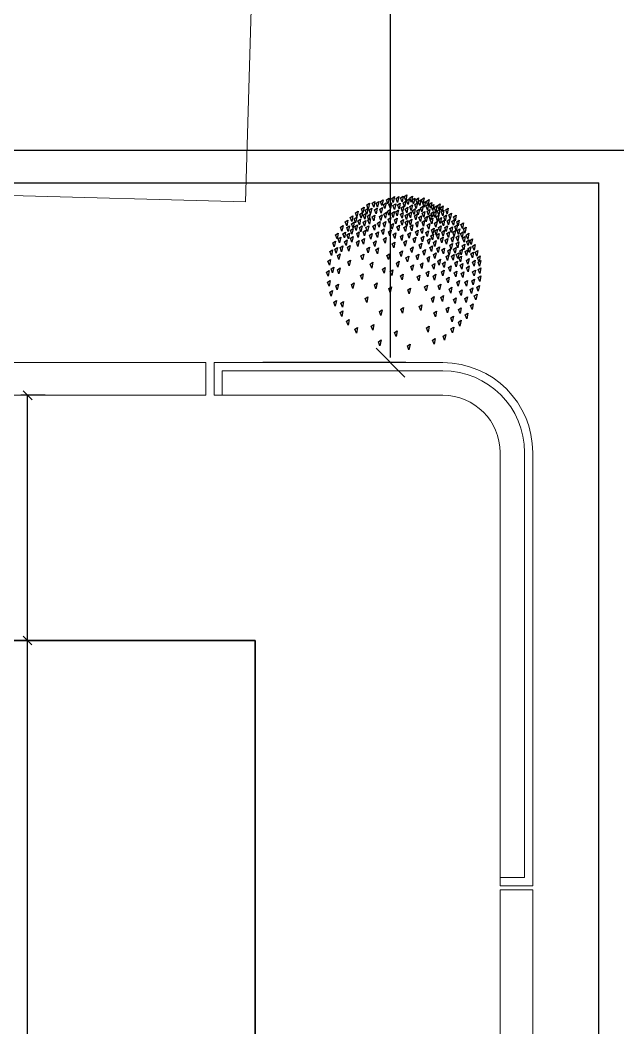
# Model space of a CAD drawing. Header units: inches. Extents: x -7543 to -822, y 102837 to 190349.
# Drawn here: x -837.15331 to -837.13502, y 102837.12474 to 102837.15556 of the extents above; entities that cross this region are included whole.
import ezdxf

# ---------------------------------------------------------------- set-up
doc = ezdxf.new("R2010")
doc.units = ezdxf.units.IN
doc.header["$MEASUREMENT"] = 0
doc.linetypes.add('__ZG_T_P__9', pattern=[22, 1, -10, 1, -10])
doc.linetypes.add('DASHED2', pattern=[9.525, 6.35, -3.175])
doc.layers.get('0').update_dxf_attribs({"lineweight": 25})
for name, color, linetype, lineweight in [('ARSA', 7, 'Continuous', 30), ('BİTKİ', 96, 'Continuous', 25), ('ICOL', 55, 'Continuous', 25), ('ÇEKME MESAFESİ', 7, 'Continuous', 20)]:
    doc.layers.add(name, color=color, linetype=linetype, lineweight=lineweight)
doc.layers.add('BALKON', color=7, linetype='Continuous', lineweight=20, true_color=0xffaaa9)
doc.layers.add('DUVAR', color=7, linetype='Continuous', lineweight=35, true_color=0xfc4642)

msp = doc.modelspace()

# ---------------------------------------------------------------- linework, layer by layer
at = {"color": 0, "linetype": 'ByBlock', "lineweight": -2}
for p, q in [((-837.152944, 102837.143953), (-837.153214, 102837.144223)), ((-837.152945, 102837.136454), (-837.153215, 102837.136724)), ((-837.153215, 102837.136724), (-837.152945, 102837.136454))]:
    msp.add_line(p, q, dxfattribs=at)
at = {"layer": 'ARSA', "color": 40}
for p, q in [((-837.183996, 102837.151588), (-837.134602, 102837.151588)), ((-837.183996, 102837.150588), (-837.135602, 102837.150588)), ((-837.135602, 102837.037758), (-837.135602, 102837.150588))]:
    msp.add_line(p, q, dxfattribs=at)
at = {"layer": 'BALKON'}
for p, q in [((-837.185746, 102837.145087), (-837.147621, 102837.145087)), ((-837.147621, 102837.145087), (-837.147621, 102837.144087)), ((-837.147371, 102837.145087), (-837.147371, 102837.144087)), ((-837.147371, 102837.145087), (-837.140371, 102837.145087)), ((-837.147121, 102837.144837), (-837.147121, 102837.144087)), ((-837.147121, 102837.144837), (-837.140371, 102837.144837)), ((-837.185746, 102837.144087), (-837.147621, 102837.144087)), ((-837.147371, 102837.144087), (-837.140371, 102837.144087)), ((-837.138621, 102837.129087), (-837.138621, 102837.142337)), ((-837.137871, 102837.129337), (-837.137871, 102837.142337)), ((-837.137621, 102837.129087), (-837.137621, 102837.142337)), ((-837.138621, 102837.129337), (-837.137871, 102837.129337)), ((-837.138621, 102837.129087), (-837.137621, 102837.129087)), ((-837.137621, 102837.128962), (-837.138621, 102837.128962)), ((-837.138621, 102837.098587), (-837.138621, 102837.128962)), ((-837.137621, 102837.097587), (-837.137621, 102837.128962))]:
    msp.add_line(p, q, dxfattribs=at)
for radius in [0.00275, 0.0025, 0.00175]:
    msp.add_arc((-837.140371, 102837.142337), radius, 0, 90, dxfattribs=at)
at = {"layer": 'BİTKİ'}
for p, q in [((-837.141939, 102837.150112), (-837.141857, 102837.150164)), ((-837.141857, 102837.150164), (-837.141893, 102837.149989)), ((-837.141804, 102837.150112), (-837.141722, 102837.150165)), ((-837.141722, 102837.150165), (-837.141758, 102837.14999)), ((-837.141666, 102837.150124), (-837.141585, 102837.150177)), ((-837.14162, 102837.150002), (-837.141666, 102837.150124)), ((-837.141585, 102837.150177), (-837.14162, 102837.150002)), ((-837.141508, 102837.150046), (-837.141553, 102837.150168)), ((-837.141472, 102837.150221), (-837.141508, 102837.150046)), ((-837.141387, 102837.150123), (-837.141305, 102837.150175)), ((-837.141305, 102837.150175), (-837.141341, 102837.15)), ((-837.14103, 102837.150075), (-837.140948, 102837.150127)), ((-837.140948, 102837.150127), (-837.140984, 102837.149952)), ((-837.142866, 102837.149792), (-837.142784, 102837.149845)), ((-837.142784, 102837.149845), (-837.14282, 102837.14967)), ((-837.1427, 102837.149909), (-837.142618, 102837.149961)), ((-837.142654, 102837.149786), (-837.1427, 102837.149909)), ((-837.142618, 102837.149961), (-837.142654, 102837.149786)), ((-837.142534, 102837.149963), (-837.142452, 102837.150015)), ((-837.142488, 102837.14984), (-837.142534, 102837.149963)), ((-837.142452, 102837.150015), (-837.142488, 102837.14984)), ((-837.142415, 102837.149968), (-837.142333, 102837.15002)), ((-837.142369, 102837.149845), (-837.142415, 102837.149968)), ((-837.142333, 102837.15002), (-837.142369, 102837.149845)), ((-837.142304, 102837.14978), (-837.142222, 102837.149832)), ((-837.142283, 102837.150019), (-837.142202, 102837.150071)), ((-837.142237, 102837.149896), (-837.142283, 102837.150019)), ((-837.142222, 102837.149832), (-837.142258, 102837.149657)), ((-837.142202, 102837.150071), (-837.142237, 102837.149896)), ((-837.142193, 102837.14992), (-837.142111, 102837.149972)), ((-837.142147, 102837.149797), (-837.142193, 102837.14992)), ((-837.142111, 102837.149972), (-837.142147, 102837.149797)), ((-837.142101, 102837.150069), (-837.14202, 102837.150121)), ((-837.142056, 102837.149946), (-837.142101, 102837.150069)), ((-837.14202, 102837.150121), (-837.142056, 102837.149946)), ((-837.142024, 102837.149923), (-837.141942, 102837.149976)), ((-837.141978, 102837.149801), (-837.142024, 102837.149923)), ((-837.141942, 102837.149976), (-837.141978, 102837.149801)), ((-837.141893, 102837.149989), (-837.141939, 102837.150112)), ((-837.141899, 102837.149889), (-837.141817, 102837.149941)), ((-837.141853, 102837.149766), (-837.141899, 102837.149889)), ((-837.141817, 102837.149941), (-837.141853, 102837.149766)), ((-837.141758, 102837.14999), (-837.141804, 102837.150112)), ((-837.141758, 102837.149913), (-837.141676, 102837.149965)), ((-837.141712, 102837.14979), (-837.141758, 102837.149913)), ((-837.141676, 102837.149965), (-837.141712, 102837.14979)), ((-837.141648, 102837.149821), (-837.141567, 102837.149873)), ((-837.141603, 102837.149698), (-837.141648, 102837.149821)), ((-837.141567, 102837.149873), (-837.141603, 102837.149698)), ((-837.141588, 102837.149979), (-837.141507, 102837.150031)), ((-837.141543, 102837.149856), (-837.141588, 102837.149979)), ((-837.141507, 102837.150031), (-837.141543, 102837.149856)), ((-837.141485, 102837.15005), (-837.141403, 102837.150102)), ((-837.141439, 102837.149927), (-837.141485, 102837.15005)), ((-837.141403, 102837.150102), (-837.141439, 102837.149927)), ((-837.141341, 102837.15), (-837.141387, 102837.150123)), ((-837.141385, 102837.149861), (-837.141304, 102837.149913)), ((-837.141304, 102837.149913), (-837.14134, 102837.149738)), ((-837.141313, 102837.150065), (-837.141231, 102837.150118)), ((-837.141267, 102837.149943), (-837.141313, 102837.150065)), ((-837.141231, 102837.150118), (-837.141267, 102837.149943)), ((-837.141235, 102837.149919), (-837.141153, 102837.149972)), ((-837.141189, 102837.149797), (-837.141235, 102837.149919)), ((-837.141199, 102837.150071), (-837.141117, 102837.150124)), ((-837.141153, 102837.149949), (-837.141199, 102837.150071)), ((-837.141153, 102837.149972), (-837.141189, 102837.149797)), ((-837.141117, 102837.150124), (-837.141153, 102837.149949)), ((-837.141125, 102837.150014), (-837.141044, 102837.150066)), ((-837.141079, 102837.149891), (-837.141125, 102837.150014)), ((-837.141044, 102837.150066), (-837.141079, 102837.149891)), ((-837.140984, 102837.149952), (-837.14103, 102837.150075)), ((-837.140988, 102837.149964), (-837.140906, 102837.150016)), ((-837.140942, 102837.149841), (-837.140988, 102837.149964)), ((-837.140906, 102837.150016), (-837.140942, 102837.149841)), ((-837.140891, 102837.149888), (-837.140809, 102837.14994)), ((-837.140845, 102837.149765), (-837.140891, 102837.149888)), ((-837.140877, 102837.150021), (-837.140795, 102837.150073)), ((-837.140831, 102837.149898), (-837.140877, 102837.150021)), ((-837.140809, 102837.14994), (-837.140845, 102837.149765)), ((-837.140795, 102837.150073), (-837.140831, 102837.149898)), ((-837.140794, 102837.149936), (-837.140712, 102837.149988)), ((-837.140748, 102837.149813), (-837.140794, 102837.149936)), ((-837.140712, 102837.149988), (-837.140748, 102837.149813)), ((-837.140728, 102837.149868), (-837.140647, 102837.14992)), ((-837.140682, 102837.149745), (-837.140728, 102837.149868)), ((-837.140647, 102837.14992), (-837.140682, 102837.149745)), ((-837.140592, 102837.149708), (-837.140638, 102837.149831)), ((-837.140556, 102837.149883), (-837.140592, 102837.149708)), ((-837.140537, 102837.149891), (-837.140456, 102837.149943)), ((-837.140491, 102837.149768), (-837.140537, 102837.149891)), ((-837.140456, 102837.149943), (-837.140491, 102837.149768)), ((-837.140442, 102837.149827), (-837.140361, 102837.14988)), ((-837.140397, 102837.149705), (-837.140442, 102837.149827)), ((-837.140361, 102837.14988), (-837.140397, 102837.149705)), ((-837.143208, 102837.149525), (-837.143126, 102837.149577)), ((-837.143162, 102837.149402), (-837.143208, 102837.149525)), ((-837.143126, 102837.149577), (-837.143162, 102837.149402)), ((-837.14309, 102837.149484), (-837.143009, 102837.149537)), ((-837.143051, 102837.149668), (-837.142969, 102837.149721)), ((-837.143005, 102837.149546), (-837.143051, 102837.149668)), ((-837.143009, 102837.149537), (-837.143044, 102837.149361)), ((-837.142969, 102837.149721), (-837.143005, 102837.149546)), ((-837.142918, 102837.149624), (-837.142836, 102837.149676)), ((-837.142872, 102837.149501), (-837.142918, 102837.149624)), ((-837.142836, 102837.149676), (-837.142872, 102837.149501)), ((-837.14282, 102837.14967), (-837.142866, 102837.149792)), ((-837.142808, 102837.149594), (-837.142727, 102837.149646)), ((-837.142727, 102837.149646), (-837.142762, 102837.149471)), ((-837.142749, 102837.149748), (-837.142668, 102837.1498)), ((-837.142703, 102837.149625), (-837.142749, 102837.149748)), ((-837.142668, 102837.1498), (-837.142703, 102837.149625)), ((-837.14268, 102837.149571), (-837.142598, 102837.149624)), ((-837.142598, 102837.149624), (-837.142634, 102837.149449)), ((-837.142629, 102837.149757), (-837.142548, 102837.149809)), ((-837.142583, 102837.149634), (-837.142629, 102837.149757)), ((-837.142548, 102837.149809), (-837.142583, 102837.149634)), ((-837.142536, 102837.149544), (-837.142454, 102837.149597)), ((-837.142454, 102837.149597), (-837.14249, 102837.149422)), ((-837.14246, 102837.14976), (-837.142379, 102837.149813)), ((-837.142414, 102837.149638), (-837.14246, 102837.14976)), ((-837.142379, 102837.149813), (-837.142414, 102837.149638)), ((-837.142314, 102837.149558), (-837.142232, 102837.149611)), ((-837.142268, 102837.149436), (-837.142314, 102837.149558)), ((-837.142258, 102837.149657), (-837.142304, 102837.14978)), ((-837.142176, 102837.149633), (-837.142094, 102837.149685)), ((-837.142069, 102837.149716), (-837.141988, 102837.149768)), ((-837.141935, 102837.149654), (-837.141853, 102837.149706)), ((-837.141815, 102837.149704), (-837.141733, 102837.149757)), ((-837.141772, 102837.14951), (-837.141808, 102837.149335)), ((-837.141668, 102837.149627), (-837.141586, 102837.149679)), ((-837.141622, 102837.149504), (-837.141668, 102837.149627)), ((-837.141527, 102837.149588), (-837.141446, 102837.149641)), ((-837.141124, 102837.149605), (-837.14117, 102837.149727)), ((-837.141062, 102837.149401), (-837.141108, 102837.149524)), ((-837.140854, 102837.149716), (-837.140772, 102837.149768)), ((-837.140772, 102837.149768), (-837.140808, 102837.149593)), ((-837.140719, 102837.149616), (-837.140754, 102837.149441)), ((-837.140654, 102837.149711), (-837.140689, 102837.149536)), ((-837.140658, 102837.149654), (-837.140576, 102837.149706)), ((-837.140612, 102837.149531), (-837.140658, 102837.149654)), ((-837.140576, 102837.149706), (-837.140612, 102837.149531)), ((-837.140582, 102837.149542), (-837.140501, 102837.149594)), ((-837.140536, 102837.149419), (-837.140582, 102837.149542)), ((-837.140547, 102837.149731), (-837.140466, 102837.149784)), ((-837.140501, 102837.149609), (-837.140547, 102837.149731)), ((-837.140501, 102837.149594), (-837.140536, 102837.149419)), ((-837.140466, 102837.149784), (-837.140501, 102837.149609)), ((-837.140501, 102837.14947), (-837.140419, 102837.149522)), ((-837.140419, 102837.149522), (-837.140455, 102837.149347)), ((-837.140422, 102837.149697), (-837.14034, 102837.14975)), ((-837.140376, 102837.149575), (-837.140422, 102837.149697)), ((-837.14034, 102837.14975), (-837.140376, 102837.149575)), ((-837.140344, 102837.149551), (-837.140263, 102837.149604)), ((-837.140299, 102837.149429), (-837.140344, 102837.149551)), ((-837.140263, 102837.149604), (-837.140299, 102837.149429)), ((-837.140287, 102837.14976), (-837.140206, 102837.149812)), ((-837.140242, 102837.149637), (-837.140287, 102837.14976)), ((-837.140206, 102837.149812), (-837.140242, 102837.149637)), ((-837.140194, 102837.14961), (-837.140112, 102837.149662)), ((-837.140148, 102837.149487), (-837.140194, 102837.14961)), ((-837.140112, 102837.149662), (-837.140148, 102837.149487)), ((-837.140044, 102837.149544), (-837.139962, 102837.149596)), ((-837.139998, 102837.149421), (-837.140044, 102837.149544)), ((-837.139962, 102837.149596), (-837.139998, 102837.149421)), ((-837.143506, 102837.149233), (-837.143425, 102837.149285)), ((-837.14346, 102837.14911), (-837.143506, 102837.149233)), ((-837.143425, 102837.149285), (-837.14346, 102837.14911)), ((-837.143362, 102837.149392), (-837.14328, 102837.149445)), ((-837.143316, 102837.14927), (-837.143362, 102837.149392)), ((-837.14328, 102837.149445), (-837.143316, 102837.14927)), ((-837.143313, 102837.149221), (-837.143232, 102837.149274)), ((-837.143267, 102837.149099), (-837.143313, 102837.149221)), ((-837.143232, 102837.149274), (-837.143267, 102837.149099)), ((-837.143166, 102837.14933), (-837.143084, 102837.149383)), ((-837.14312, 102837.149208), (-837.143166, 102837.14933)), ((-837.143084, 102837.149383), (-837.14312, 102837.149208)), ((-837.143044, 102837.149361), (-837.14309, 102837.149484)), ((-837.143069, 102837.149254), (-837.142987, 102837.149307)), ((-837.143023, 102837.149132), (-837.143069, 102837.149254)), ((-837.142987, 102837.149307), (-837.143023, 102837.149132)), ((-837.142971, 102837.149427), (-837.14289, 102837.149479)), ((-837.142926, 102837.149304), (-837.142971, 102837.149427)), ((-837.142928, 102837.149216), (-837.142847, 102837.149268)), ((-837.142883, 102837.149093), (-837.142928, 102837.149216)), ((-837.14289, 102837.149479), (-837.142926, 102837.149304)), ((-837.142847, 102837.149268), (-837.142883, 102837.149093)), ((-837.142725, 102837.149222), (-837.142643, 102837.149275)), ((-837.142325, 102837.149227), (-837.142371, 102837.14935)), ((-837.141922, 102837.149167), (-837.141967, 102837.149289)), ((-837.141886, 102837.149342), (-837.141922, 102837.149167)), ((-837.141734, 102837.149115), (-837.14178, 102837.149238)), ((-837.141698, 102837.14929), (-837.141734, 102837.149115)), ((-837.141521, 102837.149095), (-837.141567, 102837.149217)), ((-837.141485, 102837.14927), (-837.141521, 102837.149095)), ((-837.141323, 102837.149123), (-837.141369, 102837.149246)), ((-837.141324, 102837.149471), (-837.14136, 102837.149295)), ((-837.141287, 102837.149299), (-837.141323, 102837.149123)), ((-837.141056, 102837.149161), (-837.140974, 102837.149213)), ((-837.140974, 102837.149213), (-837.14101, 102837.149038)), ((-837.140852, 102837.149292), (-837.14077, 102837.149344)), ((-837.140806, 102837.149169), (-837.140852, 102837.149292)), ((-837.14077, 102837.149344), (-837.140806, 102837.149169)), ((-837.140633, 102837.149356), (-837.140551, 102837.149409)), ((-837.140587, 102837.149234), (-837.140633, 102837.149356)), ((-837.140551, 102837.149409), (-837.140587, 102837.149234)), ((-837.140502, 102837.149221), (-837.14042, 102837.149273)), ((-837.140456, 102837.149098), (-837.140502, 102837.149221)), ((-837.140455, 102837.149347), (-837.140501, 102837.14947)), ((-837.14042, 102837.149273), (-837.140456, 102837.149098)), ((-837.140404, 102837.149393), (-837.140323, 102837.149446)), ((-837.140358, 102837.149271), (-837.140404, 102837.149393)), ((-837.140323, 102837.149446), (-837.140358, 102837.149271)), ((-837.140317, 102837.14922), (-837.140236, 102837.149273)), ((-837.140271, 102837.149098), (-837.140317, 102837.14922)), ((-837.140236, 102837.149273), (-837.140271, 102837.149098)), ((-837.140244, 102837.149425), (-837.140163, 102837.149477)), ((-837.140199, 102837.149302), (-837.140244, 102837.149425)), ((-837.140163, 102837.149477), (-837.140199, 102837.149302)), ((-837.140158, 102837.149189), (-837.140076, 102837.149242)), ((-837.140076, 102837.149242), (-837.140112, 102837.149066)), ((-837.140097, 102837.149409), (-837.140016, 102837.149462)), ((-837.140052, 102837.149287), (-837.140097, 102837.149409)), ((-837.140016, 102837.149462), (-837.140052, 102837.149287)), ((-837.140011, 102837.149253), (-837.13993, 102837.149305)), ((-837.139966, 102837.14913), (-837.140011, 102837.149253)), ((-837.13993, 102837.149305), (-837.139966, 102837.14913)), ((-837.13995, 102837.149394), (-837.139869, 102837.149446)), ((-837.139905, 102837.149271), (-837.13995, 102837.149394)), ((-837.139869, 102837.149446), (-837.139905, 102837.149271)), ((-837.139822, 102837.149309), (-837.139741, 102837.149362)), ((-837.139777, 102837.149187), (-837.139822, 102837.149309)), ((-837.139741, 102837.149362), (-837.139777, 102837.149187)), ((-837.139741, 102837.149175), (-837.13966, 102837.149227)), ((-837.13966, 102837.149227), (-837.139696, 102837.149052)), ((-837.143654, 102837.148999), (-837.143572, 102837.149051)), ((-837.143608, 102837.148876), (-837.143654, 102837.148999)), ((-837.143572, 102837.149051), (-837.143608, 102837.148876)), ((-837.143577, 102837.14887), (-837.143496, 102837.148922)), ((-837.143496, 102837.148922), (-837.143531, 102837.148747)), ((-837.143433, 102837.14903), (-837.143351, 102837.149082)), ((-837.143387, 102837.148907), (-837.143433, 102837.14903)), ((-837.143351, 102837.149082), (-837.143387, 102837.148907)), ((-837.143308, 102837.148996), (-837.143226, 102837.149048)), ((-837.143262, 102837.148873), (-837.143308, 102837.148996)), ((-837.143226, 102837.149048), (-837.143262, 102837.148873)), ((-837.143201, 102837.149141), (-837.143119, 102837.149193)), ((-837.143155, 102837.149018), (-837.143201, 102837.149141)), ((-837.143119, 102837.149193), (-837.143155, 102837.149018)), ((-837.142246, 102837.149129), (-837.142165, 102837.149181)), ((-837.142165, 102837.149181), (-837.142201, 102837.149006)), ((-837.142185, 102837.148863), (-837.142103, 102837.148915)), ((-837.142103, 102837.148915), (-837.142139, 102837.14874)), ((-837.14204, 102837.149085), (-837.141958, 102837.149137)), ((-837.141994, 102837.148962), (-837.14204, 102837.149085)), ((-837.141958, 102837.149137), (-837.141994, 102837.148962)), ((-837.141893, 102837.149008), (-837.141811, 102837.14906)), ((-837.141847, 102837.148885), (-837.141893, 102837.149008)), ((-837.141811, 102837.14906), (-837.141847, 102837.148885)), ((-837.141674, 102837.148948), (-837.141593, 102837.149)), ((-837.141628, 102837.148825), (-837.141674, 102837.148948)), ((-837.141593, 102837.149), (-837.141628, 102837.148825)), ((-837.141448, 102837.149019), (-837.141366, 102837.149071)), ((-837.141402, 102837.148896), (-837.141448, 102837.149019)), ((-837.141366, 102837.149071), (-837.141402, 102837.148896)), ((-837.141285, 102837.148875), (-837.141204, 102837.148927)), ((-837.141204, 102837.148927), (-837.14124, 102837.148752)), ((-837.141209, 102837.149091), (-837.141128, 102837.149143)), ((-837.141164, 102837.148968), (-837.141209, 102837.149091)), ((-837.141128, 102837.149143), (-837.141164, 102837.148968)), ((-837.14101, 102837.149038), (-837.141056, 102837.149161)), ((-837.141041, 102837.148908), (-837.140959, 102837.14896)), ((-837.140995, 102837.148785), (-837.141041, 102837.148908)), ((-837.140959, 102837.14896), (-837.140995, 102837.148785)), ((-837.140897, 102837.149067), (-837.140815, 102837.14912)), ((-837.140851, 102837.148945), (-837.140897, 102837.149067)), ((-837.140815, 102837.14912), (-837.140851, 102837.148945)), ((-837.14074, 102837.148962), (-837.140659, 102837.149015)), ((-837.140695, 102837.14884), (-837.14074, 102837.148962)), ((-837.140724, 102837.149145), (-837.140643, 102837.149197)), ((-837.140678, 102837.149022), (-837.140724, 102837.149145)), ((-837.140659, 102837.149015), (-837.140695, 102837.14884)), ((-837.140643, 102837.149197), (-837.140678, 102837.149022)), ((-837.140619, 102837.14912), (-837.140537, 102837.149173)), ((-837.140573, 102837.148997), (-837.140619, 102837.14912)), ((-837.140537, 102837.149173), (-837.140573, 102837.148997)), ((-837.140565, 102837.148989), (-837.140484, 102837.149042)), ((-837.140519, 102837.148867), (-837.140565, 102837.148989)), ((-837.140484, 102837.149042), (-837.140519, 102837.148867)), ((-837.140405, 102837.149082), (-837.140324, 102837.149135)), ((-837.140359, 102837.14896), (-837.140405, 102837.149082)), ((-837.140324, 102837.149135), (-837.140359, 102837.14896)), ((-837.140249, 102837.14904), (-837.140167, 102837.149092)), ((-837.140203, 102837.148917), (-837.140249, 102837.14904)), ((-837.140167, 102837.149092), (-837.140203, 102837.148917)), ((-837.140112, 102837.149066), (-837.140158, 102837.149189)), ((-837.140121, 102837.148893), (-837.140039, 102837.148945)), ((-837.140075, 102837.14877), (-837.140121, 102837.148893)), ((-837.140039, 102837.148945), (-837.140075, 102837.14877)), ((-837.14007, 102837.149078), (-837.139989, 102837.149131)), ((-837.140025, 102837.148955), (-837.14007, 102837.149078)), ((-837.139989, 102837.149131), (-837.140025, 102837.148955)), ((-837.139961, 102837.148924), (-837.13988, 102837.148976)), ((-837.139916, 102837.148801), (-837.139961, 102837.148924)), ((-837.139939, 102837.149129), (-837.139857, 102837.149182)), ((-837.139893, 102837.149007), (-837.139939, 102837.149129)), ((-837.13988, 102837.148976), (-837.139916, 102837.148801)), ((-837.139857, 102837.149182), (-837.139893, 102837.149007)), ((-837.139829, 102837.149037), (-837.139748, 102837.14909)), ((-837.139784, 102837.148915), (-837.139829, 102837.149037)), ((-837.139748, 102837.14909), (-837.139784, 102837.148915)), ((-837.139767, 102837.148896), (-837.139686, 102837.148948)), ((-837.139722, 102837.148773), (-837.139767, 102837.148896)), ((-837.139696, 102837.149052), (-837.139741, 102837.149175)), ((-837.139686, 102837.148948), (-837.139722, 102837.148773)), ((-837.139658, 102837.14899), (-837.139576, 102837.149043)), ((-837.139612, 102837.148868), (-837.139658, 102837.14899)), ((-837.139576, 102837.149043), (-837.139612, 102837.148868)), ((-837.143739, 102837.148748), (-837.143658, 102837.148801)), ((-837.143694, 102837.148626), (-837.143739, 102837.148748)), ((-837.143658, 102837.148801), (-837.143694, 102837.148626)), ((-837.143679, 102837.148558), (-837.143598, 102837.14861)), ((-837.143598, 102837.14861), (-837.143634, 102837.148435)), ((-837.143531, 102837.148747), (-837.143577, 102837.14887)), ((-837.143515, 102837.148604), (-837.143434, 102837.148657)), ((-837.14347, 102837.148481), (-837.143515, 102837.148604)), ((-837.143434, 102837.148657), (-837.14347, 102837.148481)), ((-837.143381, 102837.148787), (-837.1433, 102837.14884)), ((-837.143336, 102837.148665), (-837.143381, 102837.148787)), ((-837.1433, 102837.14884), (-837.143336, 102837.148665)), ((-837.143293, 102837.148618), (-837.143212, 102837.148671)), ((-837.143247, 102837.148495), (-837.143293, 102837.148618)), ((-837.143212, 102837.148671), (-837.143247, 102837.148495)), ((-837.142702, 102837.148569), (-837.14262, 102837.148621)), ((-837.14262, 102837.148621), (-837.142656, 102837.148446)), ((-837.142498, 102837.148762), (-837.142416, 102837.148814)), ((-837.142139, 102837.14874), (-837.142185, 102837.148863)), ((-837.141922, 102837.148717), (-837.141841, 102837.148769)), ((-837.141876, 102837.148594), (-837.141922, 102837.148717)), ((-837.141841, 102837.148769), (-837.141876, 102837.148594)), ((-837.141571, 102837.14877), (-837.14149, 102837.148823)), ((-837.141526, 102837.148648), (-837.141571, 102837.14877)), ((-837.14149, 102837.148823), (-837.141526, 102837.148648)), ((-837.141368, 102837.148573), (-837.141286, 102837.148626)), ((-837.141286, 102837.148626), (-837.141322, 102837.148451)), ((-837.14124, 102837.148752), (-837.141285, 102837.148875)), ((-837.141101, 102837.148687), (-837.14102, 102837.14874)), ((-837.141055, 102837.148565), (-837.141101, 102837.148687)), ((-837.14102, 102837.14874), (-837.141055, 102837.148565)), ((-837.140844, 102837.148829), (-837.140763, 102837.148881)), ((-837.140798, 102837.148706), (-837.140844, 102837.148829)), ((-837.140763, 102837.148881), (-837.140798, 102837.148706)), ((-837.14077, 102837.148609), (-837.140688, 102837.148662)), ((-837.140724, 102837.148487), (-837.14077, 102837.148609)), ((-837.140688, 102837.148662), (-837.140724, 102837.148487)), ((-837.14066, 102837.148766), (-837.140578, 102837.148818)), ((-837.140614, 102837.148643), (-837.14066, 102837.148766)), ((-837.140578, 102837.148818), (-837.140614, 102837.148643)), ((-837.14056, 102837.148577), (-837.140479, 102837.148629)), ((-837.140162, 102837.14868), (-837.140081, 102837.148732)), ((-837.140117, 102837.148557), (-837.140162, 102837.14868)), ((-837.140081, 102837.148732), (-837.140117, 102837.148557)), ((-837.140044, 102837.14856), (-837.139962, 102837.148613)), ((-837.139962, 102837.148613), (-837.139998, 102837.148438)), ((-837.139965, 102837.148726), (-837.139884, 102837.148778)), ((-837.139919, 102837.148603), (-837.139965, 102837.148726)), ((-837.139884, 102837.148778), (-837.139919, 102837.148603)), ((-837.139781, 102837.148663), (-837.139699, 102837.148715)), ((-837.139735, 102837.14854), (-837.139781, 102837.148663)), ((-837.139699, 102837.148715), (-837.139735, 102837.14854)), ((-837.139646, 102837.148788), (-837.139564, 102837.14884)), ((-837.1396, 102837.148665), (-837.139646, 102837.148788)), ((-837.139602, 102837.148577), (-837.139521, 102837.148629)), ((-837.139564, 102837.14884), (-837.1396, 102837.148665)), ((-837.139521, 102837.148629), (-837.139557, 102837.148454)), ((-837.139552, 102837.148824), (-837.13947, 102837.148877)), ((-837.139506, 102837.148702), (-837.139552, 102837.148824)), ((-837.13947, 102837.148877), (-837.139506, 102837.148702)), ((-837.139465, 102837.148651), (-837.139383, 102837.148703)), ((-837.139419, 102837.148528), (-837.139465, 102837.148651)), ((-837.139383, 102837.148703), (-837.139419, 102837.148528)), ((-837.143782, 102837.148363), (-837.143828, 102837.148486)), ((-837.142086, 102837.148363), (-837.142004, 102837.148415)), ((-837.14204, 102837.14824), (-837.142086, 102837.148363)), ((-837.142004, 102837.148415), (-837.14204, 102837.14824)), ((-837.141691, 102837.148454), (-837.14161, 102837.148507)), ((-837.141646, 102837.148332), (-837.141691, 102837.148454)), ((-837.14161, 102837.148507), (-837.141646, 102837.148332)), ((-837.141501, 102837.14829), (-837.141419, 102837.148343)), ((-837.141455, 102837.148168), (-837.141501, 102837.14829)), ((-837.141419, 102837.148343), (-837.141455, 102837.148168)), ((-837.141322, 102837.148451), (-837.141368, 102837.148573)), ((-837.141193, 102837.148351), (-837.141111, 102837.148404)), ((-837.141147, 102837.148229), (-837.141193, 102837.148351)), ((-837.141111, 102837.148404), (-837.141147, 102837.148229)), ((-837.140986, 102837.148494), (-837.140904, 102837.148546)), ((-837.14094, 102837.148371), (-837.140986, 102837.148494)), ((-837.140904, 102837.148546), (-837.14094, 102837.148371)), ((-837.140858, 102837.148285), (-837.140777, 102837.148337)), ((-837.140813, 102837.148162), (-837.140858, 102837.148285)), ((-837.140777, 102837.148337), (-837.140813, 102837.148162)), ((-837.140661, 102837.148393), (-837.140579, 102837.148445)), ((-837.140615, 102837.14827), (-837.140661, 102837.148393)), ((-837.140579, 102837.148445), (-837.140615, 102837.14827)), ((-837.140514, 102837.148454), (-837.14056, 102837.148577)), ((-837.140225, 102837.14851), (-837.140144, 102837.148563)), ((-837.140144, 102837.148563), (-837.14018, 102837.148388)), ((-837.139998, 102837.148438), (-837.140044, 102837.14856)), ((-837.139961, 102837.148392), (-837.139879, 102837.148445)), ((-837.139879, 102837.148445), (-837.139915, 102837.14827)), ((-837.139882, 102837.148292), (-837.1398, 102837.148344)), ((-837.139836, 102837.148169), (-837.139882, 102837.148292)), ((-837.139856, 102837.148509), (-837.139775, 102837.148561)), ((-837.139811, 102837.148386), (-837.139856, 102837.148509)), ((-837.1398, 102837.148344), (-837.139836, 102837.148169)), ((-837.139775, 102837.148561), (-837.139811, 102837.148386)), ((-837.139694, 102837.148489), (-837.139612, 102837.148542)), ((-837.139648, 102837.148367), (-837.139694, 102837.148489)), ((-837.139612, 102837.148542), (-837.139648, 102837.148367)), ((-837.139557, 102837.148454), (-837.139602, 102837.148577)), ((-837.139512, 102837.148415), (-837.139431, 102837.148467)), ((-837.139467, 102837.148292), (-837.139512, 102837.148415)), ((-837.139431, 102837.148467), (-837.139467, 102837.148292)), ((-837.139381, 102837.148466), (-837.139299, 102837.148519)), ((-837.139335, 102837.148344), (-837.139381, 102837.148466)), ((-837.139299, 102837.148519), (-837.139335, 102837.148344)), ((-837.139309, 102837.148297), (-837.139228, 102837.14835)), ((-837.139264, 102837.148175), (-837.139309, 102837.148297)), ((-837.139228, 102837.14835), (-837.139264, 102837.148175)), ((-837.14381, 102837.148245), (-837.143846, 102837.14807)), ((-837.142216, 102837.14795), (-837.142134, 102837.148002)), ((-837.142134, 102837.148002), (-837.14217, 102837.147827)), ((-837.141796, 102837.148134), (-837.141714, 102837.148187)), ((-837.14175, 102837.148012), (-837.141796, 102837.148134)), ((-837.141714, 102837.148187), (-837.14175, 102837.148012)), ((-837.141355, 102837.148026), (-837.141273, 102837.148079)), ((-837.141309, 102837.147903), (-837.141355, 102837.148026)), ((-837.141273, 102837.148079), (-837.141309, 102837.147903)), ((-837.141062, 102837.148092), (-837.140981, 102837.148144)), ((-837.141017, 102837.147969), (-837.141062, 102837.148092)), ((-837.140981, 102837.148144), (-837.141017, 102837.147969)), ((-837.140699, 102837.148067), (-837.140618, 102837.148119)), ((-837.140654, 102837.147944), (-837.140699, 102837.148067)), ((-837.140618, 102837.148119), (-837.140654, 102837.147944)), ((-837.139842, 102837.148069), (-837.13976, 102837.148122)), ((-837.139796, 102837.147947), (-837.139842, 102837.148069)), ((-837.13976, 102837.148122), (-837.139796, 102837.147947)), ((-837.139651, 102837.148216), (-837.139569, 102837.148269)), ((-837.139605, 102837.148094), (-837.139651, 102837.148216)), ((-837.139645, 102837.147991), (-837.139564, 102837.148043)), ((-837.139599, 102837.147868), (-837.139645, 102837.147991)), ((-837.139569, 102837.148269), (-837.139605, 102837.148094)), ((-837.139564, 102837.148043), (-837.139599, 102837.147868)), ((-837.139463, 102837.148165), (-837.139381, 102837.148217)), ((-837.139417, 102837.148042), (-837.139463, 102837.148165)), ((-837.139381, 102837.148217), (-837.139417, 102837.148042)), ((-837.139297, 102837.148157), (-837.139216, 102837.148209)), ((-837.139251, 102837.148034), (-837.139297, 102837.148157)), ((-837.139292, 102837.147931), (-837.13921, 102837.147984)), ((-837.139216, 102837.148209), (-837.139251, 102837.148034)), ((-837.13921, 102837.147984), (-837.139246, 102837.147809)), ((-837.143933, 102837.147855), (-837.143851, 102837.147907)), ((-837.143851, 102837.147907), (-837.143887, 102837.147732)), ((-837.14217, 102837.147827), (-837.142216, 102837.14795)), ((-837.141984, 102837.147874), (-837.141903, 102837.147927)), ((-837.141903, 102837.147927), (-837.141939, 102837.147752)), ((-837.141623, 102837.147616), (-837.141669, 102837.147738)), ((-837.141587, 102837.147791), (-837.141623, 102837.147616)), ((-837.140882, 102837.14783), (-837.1408, 102837.147883)), ((-837.14026, 102837.147648), (-837.140178, 102837.1477)), ((-837.139811, 102837.147812), (-837.13973, 102837.147864)), ((-837.139766, 102837.147689), (-837.139811, 102837.147812)), ((-837.13973, 102837.147864), (-837.139766, 102837.147689)), ((-837.139461, 102837.147866), (-837.139379, 102837.147918)), ((-837.139415, 102837.147743), (-837.139461, 102837.147866)), ((-837.139379, 102837.147918), (-837.139415, 102837.147743)), ((-837.139246, 102837.147809), (-837.139292, 102837.147931)), ((-837.139289, 102837.147694), (-837.139208, 102837.147747)), ((-837.139244, 102837.147571), (-837.139289, 102837.147694)), ((-837.139208, 102837.147747), (-837.139244, 102837.147571)), ((-837.142464, 102837.14747), (-837.142383, 102837.147523)), ((-837.142419, 102837.147348), (-837.142464, 102837.14747)), ((-837.142383, 102837.147523), (-837.142419, 102837.147348)), ((-837.142027, 102837.147351), (-837.141945, 102837.147403)), ((-837.141981, 102837.147228), (-837.142027, 102837.147351)), ((-837.141945, 102837.147403), (-837.141981, 102837.147228)), ((-837.13995, 102837.147551), (-837.139868, 102837.147603)), ((-837.139904, 102837.147428), (-837.13995, 102837.147551)), ((-837.139868, 102837.147603), (-837.139904, 102837.147428)), ((-837.1397, 102837.147545), (-837.139618, 102837.147597)), ((-837.139654, 102837.147422), (-837.1397, 102837.147545)), ((-837.139618, 102837.147597), (-837.139654, 102837.147422)), ((-837.139541, 102837.147327), (-837.139459, 102837.147379)), ((-837.139459, 102837.147379), (-837.139495, 102837.147204)), ((-837.139487, 102837.147586), (-837.139405, 102837.147639)), ((-837.139441, 102837.147464), (-837.139487, 102837.147586)), ((-837.139405, 102837.147639), (-837.139441, 102837.147464)), ((-837.139337, 102837.147396), (-837.139256, 102837.147448)), ((-837.139291, 102837.147273), (-837.139337, 102837.147396)), ((-837.139256, 102837.147448), (-837.139291, 102837.147273)), ((-837.143832, 102837.147242), (-837.14375, 102837.147294)), ((-837.143786, 102837.147119), (-837.143832, 102837.147242)), ((-837.14375, 102837.147294), (-837.143786, 102837.147119)), ((-837.13986, 102837.147265), (-837.139779, 102837.147317)), ((-837.139779, 102837.147317), (-837.139814, 102837.147142)), ((-837.139495, 102837.147204), (-837.139541, 102837.147327)), ((-837.13941, 102837.147129), (-837.139328, 102837.147182)), ((-837.139364, 102837.147007), (-837.13941, 102837.147129)), ((-837.139328, 102837.147182), (-837.139364, 102837.147007)), ((-837.143714, 102837.146936), (-837.143632, 102837.146988)), ((-837.143668, 102837.146813), (-837.143714, 102837.146936)), ((-837.143632, 102837.146988), (-837.143668, 102837.146813)), ((-837.143493, 102837.146904), (-837.143411, 102837.146957)), ((-837.143447, 102837.146782), (-837.143493, 102837.146904)), ((-837.143411, 102837.146957), (-837.143447, 102837.146782)), ((-837.140193, 102837.146783), (-837.140229, 102837.146608)), ((-837.139893, 102837.146714), (-837.139812, 102837.146766)), ((-837.139812, 102837.146766), (-837.139848, 102837.146591)), ((-837.139524, 102837.146837), (-837.139442, 102837.146889)), ((-837.139478, 102837.146714), (-837.139524, 102837.146837)), ((-837.139442, 102837.146889), (-837.139478, 102837.146714)), ((-837.143514, 102837.14662), (-837.143433, 102837.146672)), ((-837.143469, 102837.146497), (-837.143514, 102837.14662)), ((-837.143433, 102837.146672), (-837.143469, 102837.146497)), ((-837.142234, 102837.146701), (-837.142269, 102837.146526)), ((-837.140645, 102837.146608), (-837.140563, 102837.14666)), ((-837.140599, 102837.146485), (-837.140645, 102837.146608)), ((-837.140563, 102837.14666), (-837.140599, 102837.146485)), ((-837.140229, 102837.146608), (-837.140275, 102837.146731)), ((-837.140132, 102837.146455), (-837.14005, 102837.146507)), ((-837.140086, 102837.146332), (-837.140132, 102837.146455)), ((-837.14005, 102837.146507), (-837.140086, 102837.146332)), ((-837.139687, 102837.146545), (-837.139606, 102837.146598)), ((-837.139642, 102837.146423), (-837.139687, 102837.146545)), ((-837.139606, 102837.146598), (-837.139642, 102837.146423)), ((-837.143272, 102837.146232), (-837.143318, 102837.146354)), ((-837.143237, 102837.146407), (-837.143272, 102837.146232)), ((-837.143065, 102837.146111), (-837.142984, 102837.146163)), ((-837.142984, 102837.146163), (-837.14302, 102837.145988)), ((-837.142564, 102837.146205), (-837.142483, 102837.146258)), ((-837.142518, 102837.146083), (-837.142564, 102837.146205)), ((-837.142483, 102837.146258), (-837.142518, 102837.146083)), ((-837.140826, 102837.146024), (-837.140871, 102837.146147)), ((-837.14079, 102837.146199), (-837.140826, 102837.146024)), ((-837.140124, 102837.146117), (-837.140042, 102837.146169)), ((-837.140042, 102837.146169), (-837.140078, 102837.145994)), ((-837.139898, 102837.146329), (-837.139816, 102837.146381)), ((-837.139816, 102837.146381), (-837.139852, 102837.146206)), ((-837.14302, 102837.145988), (-837.143065, 102837.146111)), ((-837.14185, 102837.14601), (-837.141769, 102837.146063)), ((-837.141804, 102837.145887), (-837.14185, 102837.14601)), ((-837.141769, 102837.146063), (-837.141804, 102837.145887)), ((-837.140688, 102837.145773), (-837.140606, 102837.145825)), ((-837.140606, 102837.145825), (-837.140642, 102837.14565)), ((-837.140368, 102837.145897), (-837.140287, 102837.145949)), ((-837.140323, 102837.145774), (-837.140368, 102837.145897)), ((-837.140287, 102837.145949), (-837.140323, 102837.145774)), ((-837.140078, 102837.145994), (-837.140124, 102837.146117)), ((-837.142347, 102837.145728), (-837.142265, 102837.14578)), ((-837.142301, 102837.145605), (-837.142347, 102837.145728)), ((-837.142265, 102837.14578), (-837.142301, 102837.145605)), ((-837.141458, 102837.145597), (-837.141377, 102837.14565)), ((-837.141413, 102837.145475), (-837.141458, 102837.145597)), ((-837.141377, 102837.14565), (-837.141413, 102837.145475)), ((-837.140642, 102837.14565), (-837.140688, 102837.145773))]:
    msp.add_line(p, q, dxfattribs=at)
at = {"layer": 'BİTKİ', "color": 222}
for p, q in [((-837.141553, 102837.150168), (-837.141472, 102837.150221)), ((-837.141523, 102837.149786), (-837.141442, 102837.149839)), ((-837.141442, 102837.149839), (-837.141478, 102837.149664)), ((-837.14134, 102837.149738), (-837.141385, 102837.149861)), ((-837.14106, 102837.149822), (-837.140978, 102837.149874)), ((-837.141014, 102837.149699), (-837.14106, 102837.149822)), ((-837.140978, 102837.149874), (-837.141014, 102837.149699)), ((-837.140638, 102837.149831), (-837.140556, 102837.149883)), ((-837.142762, 102837.149471), (-837.142808, 102837.149594)), ((-837.142634, 102837.149449), (-837.14268, 102837.149571)), ((-837.14249, 102837.149422), (-837.142536, 102837.149544)), ((-837.142232, 102837.149611), (-837.142268, 102837.149436)), ((-837.14213, 102837.14951), (-837.142176, 102837.149633)), ((-837.142094, 102837.149685), (-837.14213, 102837.14951)), ((-837.142023, 102837.149593), (-837.142069, 102837.149716)), ((-837.142051, 102837.149474), (-837.14197, 102837.149527)), ((-837.141988, 102837.149768), (-837.142023, 102837.149593)), ((-837.14197, 102837.149527), (-837.142005, 102837.149351)), ((-837.141889, 102837.149531), (-837.141935, 102837.149654)), ((-837.141853, 102837.149706), (-837.141889, 102837.149531)), ((-837.141854, 102837.149458), (-837.141772, 102837.14951)), ((-837.141769, 102837.149582), (-837.141815, 102837.149704)), ((-837.141733, 102837.149757), (-837.141769, 102837.149582)), ((-837.141586, 102837.149679), (-837.141622, 102837.149504)), ((-837.141481, 102837.149466), (-837.141527, 102837.149588)), ((-837.141478, 102837.149664), (-837.141523, 102837.149786)), ((-837.141446, 102837.149641), (-837.141481, 102837.149466)), ((-837.141411, 102837.149644), (-837.14133, 102837.149696)), ((-837.141365, 102837.149521), (-837.141411, 102837.149644)), ((-837.14133, 102837.149696), (-837.141365, 102837.149521)), ((-837.141301, 102837.149738), (-837.14122, 102837.149791)), ((-837.141256, 102837.149616), (-837.141301, 102837.149738)), ((-837.14122, 102837.149791), (-837.141256, 102837.149616)), ((-837.141245, 102837.149574), (-837.141164, 102837.149626)), ((-837.1412, 102837.149451), (-837.141245, 102837.149574)), ((-837.141164, 102837.149626), (-837.1412, 102837.149451)), ((-837.14117, 102837.149727), (-837.141088, 102837.14978)), ((-837.141088, 102837.14978), (-837.141124, 102837.149605)), ((-837.141108, 102837.149524), (-837.141026, 102837.149576)), ((-837.141026, 102837.149576), (-837.141062, 102837.149401)), ((-837.141004, 102837.149657), (-837.140923, 102837.14971)), ((-837.140959, 102837.149534), (-837.141004, 102837.149657)), ((-837.140923, 102837.14971), (-837.140959, 102837.149534)), ((-837.140926, 102837.149511), (-837.140845, 102837.149564)), ((-837.140881, 102837.149389), (-837.140926, 102837.149511)), ((-837.140845, 102837.149564), (-837.140881, 102837.149389)), ((-837.140808, 102837.149593), (-837.140854, 102837.149716)), ((-837.1408, 102837.149564), (-837.140719, 102837.149616)), ((-837.140754, 102837.149441), (-837.1408, 102837.149564)), ((-837.140735, 102837.149658), (-837.140654, 102837.149711)), ((-837.140689, 102837.149536), (-837.140735, 102837.149658)), ((-837.142815, 102837.149384), (-837.142733, 102837.149436)), ((-837.142769, 102837.149261), (-837.142815, 102837.149384)), ((-837.142733, 102837.149436), (-837.142769, 102837.149261)), ((-837.142679, 102837.1491), (-837.142725, 102837.149222)), ((-837.142643, 102837.149275), (-837.142679, 102837.1491)), ((-837.142665, 102837.149443), (-837.142583, 102837.149495)), ((-837.142619, 102837.14932), (-837.142665, 102837.149443)), ((-837.142583, 102837.149495), (-837.142619, 102837.14932)), ((-837.142512, 102837.149264), (-837.14243, 102837.149316)), ((-837.142466, 102837.149141), (-837.142512, 102837.149264)), ((-837.14243, 102837.149316), (-837.142466, 102837.149141)), ((-837.142371, 102837.14935), (-837.142289, 102837.149402)), ((-837.142289, 102837.149402), (-837.142325, 102837.149227)), ((-837.142202, 102837.149353), (-837.14212, 102837.149406)), ((-837.142156, 102837.149231), (-837.142202, 102837.149353)), ((-837.14212, 102837.149406), (-837.142156, 102837.149231)), ((-837.142005, 102837.149351), (-837.142051, 102837.149474)), ((-837.141967, 102837.149289), (-837.141886, 102837.149342)), ((-837.141808, 102837.149335), (-837.141854, 102837.149458)), ((-837.14178, 102837.149238), (-837.141698, 102837.14929)), ((-837.141663, 102837.149418), (-837.141582, 102837.14947)), ((-837.141618, 102837.149295), (-837.141663, 102837.149418)), ((-837.141582, 102837.14947), (-837.141618, 102837.149295)), ((-837.141567, 102837.149217), (-837.141485, 102837.14927)), ((-837.141523, 102837.149379), (-837.141441, 102837.149432)), ((-837.141477, 102837.149257), (-837.141523, 102837.149379)), ((-837.141441, 102837.149432), (-837.141477, 102837.149257)), ((-837.141406, 102837.149418), (-837.141324, 102837.149471)), ((-837.14136, 102837.149295), (-837.141406, 102837.149418)), ((-837.141369, 102837.149246), (-837.141287, 102837.149299)), ((-837.141205, 102837.149351), (-837.141124, 102837.149403)), ((-837.14116, 102837.149228), (-837.141205, 102837.149351)), ((-837.141124, 102837.149403), (-837.14116, 102837.149228)), ((-837.141011, 102837.149385), (-837.14093, 102837.149437)), ((-837.140966, 102837.149262), (-837.141011, 102837.149385)), ((-837.14093, 102837.149437), (-837.140966, 102837.149262)), ((-837.140758, 102837.149453), (-837.140676, 102837.149505)), ((-837.140712, 102837.14933), (-837.140758, 102837.149453)), ((-837.140676, 102837.149505), (-837.140712, 102837.14933)), ((-837.143202, 102837.148892), (-837.14312, 102837.148944)), ((-837.143156, 102837.148769), (-837.143202, 102837.148892)), ((-837.14312, 102837.148944), (-837.143156, 102837.148769)), ((-837.14301, 102837.149039), (-837.142929, 102837.149091)), ((-837.142964, 102837.148916), (-837.14301, 102837.149039)), ((-837.142929, 102837.149091), (-837.142964, 102837.148916)), ((-837.142813, 102837.149085), (-837.142731, 102837.149137)), ((-837.142767, 102837.148962), (-837.142813, 102837.149085)), ((-837.142731, 102837.149137), (-837.142767, 102837.148962)), ((-837.142622, 102837.148983), (-837.142541, 102837.149035)), ((-837.142577, 102837.14886), (-837.142622, 102837.148983)), ((-837.142541, 102837.149035), (-837.142577, 102837.14886)), ((-837.142422, 102837.14904), (-837.14234, 102837.149092)), ((-837.142376, 102837.148917), (-837.142422, 102837.14904)), ((-837.14234, 102837.149092), (-837.142376, 102837.148917)), ((-837.142201, 102837.149006), (-837.142246, 102837.149129)), ((-837.140447, 102837.14887), (-837.140365, 102837.148922)), ((-837.140365, 102837.148922), (-837.140401, 102837.148747)), ((-837.143017, 102837.148767), (-837.142936, 102837.148819)), ((-837.142972, 102837.148644), (-837.143017, 102837.148767)), ((-837.142936, 102837.148819), (-837.142972, 102837.148644)), ((-837.142848, 102837.148833), (-837.142767, 102837.148885)), ((-837.142802, 102837.14871), (-837.142848, 102837.148833)), ((-837.142767, 102837.148885), (-837.142802, 102837.14871)), ((-837.142452, 102837.148639), (-837.142498, 102837.148762)), ((-837.142416, 102837.148814), (-837.142452, 102837.148639)), ((-837.142423, 102837.148542), (-837.142342, 102837.148595)), ((-837.142342, 102837.148595), (-837.142378, 102837.14842)), ((-837.140479, 102837.148629), (-837.140514, 102837.148454)), ((-837.140401, 102837.148747), (-837.140447, 102837.14887)), ((-837.140404, 102837.148534), (-837.140322, 102837.148587)), ((-837.140322, 102837.148587), (-837.140358, 102837.148412)), ((-837.140306, 102837.148831), (-837.140224, 102837.148884)), ((-837.14026, 102837.148709), (-837.140306, 102837.148831)), ((-837.140224, 102837.148884), (-837.14026, 102837.148709)), ((-837.143828, 102837.148486), (-837.143746, 102837.148539)), ((-837.143746, 102837.148539), (-837.143782, 102837.148363)), ((-837.143634, 102837.148435), (-837.143679, 102837.148558)), ((-837.143598, 102837.148365), (-837.143516, 102837.148418)), ((-837.143552, 102837.148242), (-837.143598, 102837.148365)), ((-837.143516, 102837.148418), (-837.143552, 102837.148242)), ((-837.142878, 102837.148355), (-837.142796, 102837.148408)), ((-837.142832, 102837.148233), (-837.142878, 102837.148355)), ((-837.142796, 102837.148408), (-837.142832, 102837.148233)), ((-837.142656, 102837.148446), (-837.142702, 102837.148569)), ((-837.142378, 102837.14842), (-837.142423, 102837.148542)), ((-837.140358, 102837.148412), (-837.140404, 102837.148534)), ((-837.140273, 102837.148337), (-837.140191, 102837.148389)), ((-837.140227, 102837.148214), (-837.140273, 102837.148337)), ((-837.140191, 102837.148389), (-837.140227, 102837.148214)), ((-837.14018, 102837.148388), (-837.140225, 102837.14851)), ((-837.140104, 102837.14834), (-837.140022, 102837.148393)), ((-837.140058, 102837.148218), (-837.140104, 102837.14834)), ((-837.140022, 102837.148393), (-837.140058, 102837.148218)), ((-837.139915, 102837.14827), (-837.139961, 102837.148392)), ((-837.143891, 102837.148192), (-837.14381, 102837.148245)), ((-837.143846, 102837.14807), (-837.143891, 102837.148192)), ((-837.143793, 102837.147958), (-837.143711, 102837.14801)), ((-837.143711, 102837.14801), (-837.143747, 102837.147835)), ((-837.143599, 102837.14793), (-837.143517, 102837.147982)), ((-837.143517, 102837.147982), (-837.143553, 102837.147807)), ((-837.143282, 102837.148167), (-837.143201, 102837.148219)), ((-837.143236, 102837.148044), (-837.143282, 102837.148167)), ((-837.143201, 102837.148219), (-837.143236, 102837.148044)), ((-837.142594, 102837.148103), (-837.142512, 102837.148156)), ((-837.142548, 102837.147981), (-837.142594, 102837.148103)), ((-837.142512, 102837.148156), (-837.142548, 102837.147981)), ((-837.14053, 102837.148195), (-837.140449, 102837.148248)), ((-837.140484, 102837.148072), (-837.14053, 102837.148195)), ((-837.140449, 102837.148248), (-837.140484, 102837.148072)), ((-837.140383, 102837.148118), (-837.140302, 102837.14817)), ((-837.140338, 102837.147995), (-837.140383, 102837.148118)), ((-837.140302, 102837.14817), (-837.140338, 102837.147995)), ((-837.140199, 102837.147993), (-837.140117, 102837.148045)), ((-837.140153, 102837.14787), (-837.140199, 102837.147993)), ((-837.140117, 102837.148045), (-837.140153, 102837.14787)), ((-837.140008, 102837.148139), (-837.139926, 102837.148192)), ((-837.139962, 102837.148017), (-837.140008, 102837.148139)), ((-837.139926, 102837.148192), (-837.139962, 102837.148017)), ((-837.143887, 102837.147732), (-837.143933, 102837.147855)), ((-837.143747, 102837.147835), (-837.143793, 102837.147958)), ((-837.143553, 102837.147807), (-837.143599, 102837.14793)), ((-837.142892, 102837.147749), (-837.142811, 102837.147801)), ((-837.142847, 102837.147626), (-837.142892, 102837.147749)), ((-837.142811, 102837.147801), (-837.142847, 102837.147626)), ((-837.141939, 102837.147752), (-837.141984, 102837.147874)), ((-837.141669, 102837.147738), (-837.141587, 102837.147791)), ((-837.141155, 102837.14771), (-837.141074, 102837.147763)), ((-837.14111, 102837.147588), (-837.141155, 102837.14771)), ((-837.141074, 102837.147763), (-837.14111, 102837.147588)), ((-837.140836, 102837.147708), (-837.140882, 102837.14783)), ((-837.1408, 102837.147883), (-837.140836, 102837.147708)), ((-837.140672, 102837.147736), (-837.140591, 102837.147788)), ((-837.140627, 102837.147613), (-837.140672, 102837.147736)), ((-837.140591, 102837.147788), (-837.140627, 102837.147613)), ((-837.140418, 102837.147866), (-837.140337, 102837.147918)), ((-837.140373, 102837.147743), (-837.140418, 102837.147866)), ((-837.140337, 102837.147918), (-837.140373, 102837.147743)), ((-837.140178, 102837.1477), (-837.140214, 102837.147525)), ((-837.140024, 102837.147833), (-837.139943, 102837.147885)), ((-837.139979, 102837.14771), (-837.140024, 102837.147833)), ((-837.139943, 102837.147885), (-837.139979, 102837.14771)), ((-837.1439, 102837.147547), (-837.143818, 102837.147599)), ((-837.143854, 102837.147424), (-837.1439, 102837.147547)), ((-837.143818, 102837.147599), (-837.143854, 102837.147424)), ((-837.143651, 102837.147433), (-837.143569, 102837.147486)), ((-837.143605, 102837.147311), (-837.143651, 102837.147433)), ((-837.143569, 102837.147486), (-837.143605, 102837.147311)), ((-837.143168, 102837.147476), (-837.143087, 102837.147528)), ((-837.143123, 102837.147353), (-837.143168, 102837.147476)), ((-837.143087, 102837.147528), (-837.143123, 102837.147353)), ((-837.141448, 102837.147317), (-837.141366, 102837.147369)), ((-837.141366, 102837.147369), (-837.141402, 102837.147194)), ((-837.14093, 102837.147408), (-837.140848, 102837.14746)), ((-837.140884, 102837.147285), (-837.14093, 102837.147408)), ((-837.140848, 102837.14746), (-837.140884, 102837.147285)), ((-837.14052, 102837.147433), (-837.140438, 102837.147485)), ((-837.140474, 102837.14731), (-837.14052, 102837.147433)), ((-837.140438, 102837.147485), (-837.140474, 102837.14731)), ((-837.140214, 102837.147525), (-837.14026, 102837.147648)), ((-837.140176, 102837.147339), (-837.140094, 102837.147391)), ((-837.140094, 102837.147391), (-837.14013, 102837.147216)), ((-837.142747, 102837.147049), (-837.142666, 102837.147102)), ((-837.142702, 102837.146927), (-837.142747, 102837.147049)), ((-837.142666, 102837.147102), (-837.142702, 102837.146927)), ((-837.141402, 102837.147194), (-837.141448, 102837.147317)), ((-837.140725, 102837.147053), (-837.140643, 102837.147105)), ((-837.140679, 102837.14693), (-837.140725, 102837.147053)), ((-837.140643, 102837.147105), (-837.140679, 102837.14693)), ((-837.14043, 102837.147084), (-837.140349, 102837.147137)), ((-837.140385, 102837.146962), (-837.14043, 102837.147084)), ((-837.140349, 102837.147137), (-837.140385, 102837.146962)), ((-837.14013, 102837.147216), (-837.140176, 102837.147339)), ((-837.140046, 102837.147017), (-837.139964, 102837.147069)), ((-837.139964, 102837.147069), (-837.14, 102837.146894)), ((-837.139814, 102837.147142), (-837.13986, 102837.147265)), ((-837.139701, 102837.147047), (-837.13962, 102837.1471)), ((-837.139656, 102837.146924), (-837.139701, 102837.147047)), ((-837.13962, 102837.1471), (-837.139656, 102837.146924)), ((-837.141655, 102837.146724), (-837.141573, 102837.146777)), ((-837.141573, 102837.146777), (-837.141609, 102837.146602)), ((-837.141095, 102837.146805), (-837.141013, 102837.146858)), ((-837.141049, 102837.146683), (-837.141095, 102837.146805)), ((-837.141013, 102837.146858), (-837.141049, 102837.146683)), ((-837.140275, 102837.146731), (-837.140193, 102837.146783)), ((-837.14, 102837.146894), (-837.140046, 102837.147017)), ((-837.142315, 102837.146649), (-837.142234, 102837.146701)), ((-837.142269, 102837.146526), (-837.142315, 102837.146649)), ((-837.141609, 102837.146602), (-837.141655, 102837.146724)), ((-837.139848, 102837.146591), (-837.139893, 102837.146714)), ((-837.143318, 102837.146354), (-837.143237, 102837.146407)), ((-837.140871, 102837.146147), (-837.14079, 102837.146199)), ((-837.139852, 102837.146206), (-837.139898, 102837.146329))]:
    msp.add_line(p, q, dxfattribs=at)
at = {"layer": 'DUVAR', "linetype": '__ZG_T_P__9'}
for p, q in [((-837.146121, 102837.136588), (-837.183996, 102837.136587)), ((-837.146121, 102837.049087), (-837.146121, 102837.136588))]:
    msp.add_line(p, q, dxfattribs=at)
at = {"layer": 'ICOL'}
for p, q in [((-837.141977, 102837.145243), (-837.141977, 102837.225648)), ((-837.141536, 102837.144646), (-837.142418, 102837.145529)), ((-837.141509, 102837.145087), (-837.145877, 102837.145087)), ((-837.15308, 102837.136589), (-837.153079, 102837.144088)), ((-837.153098, 102837.049103), (-837.15308, 102837.136589))]:
    msp.add_line(p, q, dxfattribs=at)
at = {"layer": 'ICOL', "color": 53}
for p, q in [((-837.152541, 102837.144088), (-837.153289, 102837.144088)), ((-837.149735, 102837.136588), (-837.15329, 102837.136589)), ((-837.149735, 102837.136588), (-837.15329, 102837.136589))]:
    msp.add_line(p, q, dxfattribs=at)
at = {"layer": 'ÇEKME MESAFESİ', "linetype": 'DASHED2', "ltscale": 10}
for p, q in [((-837.141927, 102837.297432), (-837.146416, 102837.150009)), ((-837.146416, 102837.150009), (-837.339504, 102837.155032))]:
    msp.add_line(p, q, dxfattribs=at)

doc.saveas('drawing.dxf')
